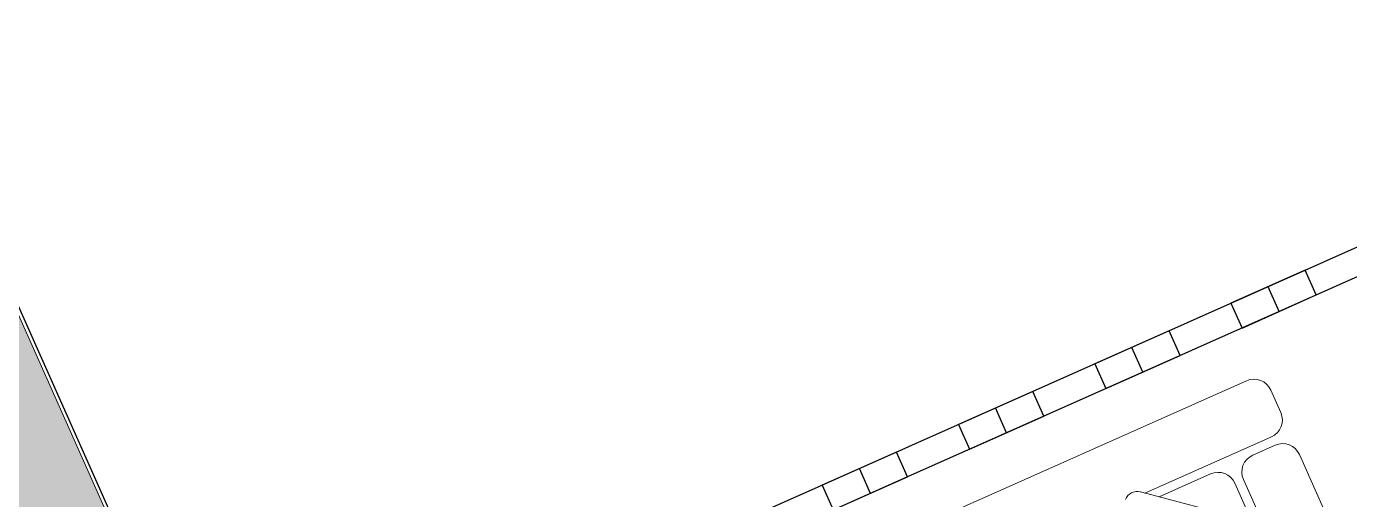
# Model space of a CAD drawing. Header units: inches. Extents: x -422522 to 22891, y -2973 to 414515.
# Drawn here: x 7478.1 to 7727.2, y 10407.8 to 10496.9 of the extents above; entities that cross this region are included whole.
import ezdxf

# ---------------------------------------------------------------- set-up
doc = ezdxf.new("R2010")
doc.units = ezdxf.units.IN
doc.header["$MEASUREMENT"] = 0
doc.layers.get('0').update_dxf_attribs({"lineweight": 25})
doc.layers.add('ARREDAMENTO', color=8, linetype='Continuous', lineweight=18)

msp = doc.modelspace()

# ---------------------------------------------------------------- hatches: boundary and pattern name
h = msp.add_hatch(color=256)
h.dxf.hatch_style = 1
h.paths.add_polyline_path([(7452.52, 10496.65), (7425.7, 10484.71), (7472.6, 10379.38), (7490.69, 10387.43), (7490.69, 10387.43), (7481.92, 10383.53), (7482.93, 10381.24), (7485.45, 10382.36), (7485.45, 10382.36), (7487.27, 10383.18), (7491.7, 10385.15), (7490.69, 10387.43), (7481.92, 10383.53), (7481.92, 10383.53), (7490.69, 10387.43), (7499.46, 10391.34)])

# ---------------------------------------------------------------- linework, layer by layer
at = {"lineweight": 18}
msp.add_line((7620.76, 10119.26), (7452.39, 10496.94), dxfattribs=at)
msp.add_line((7620.76, 10119.26), (7452.39, 10496.94), dxfattribs=at)
for p, q in [((7772.24, 10469.21), (7643.98, 10412.11)), ((7713.94, 10443.26), (7711.87, 10447.92)), ((7688.29, 10431.84), (7686.21, 10436.5)), ((7662.64, 10420.41), (7660.56, 10425.08)), ((7643.98, 10412.11), (7515.73, 10355.01)), ((7636.99, 10408.99), (7634.91, 10413.66))]:
    msp.add_line(p, q)
for points in [[(7425.7, 10484.71), (7453.11, 10496.91), (7500, 10391.58), (7472.6, 10379.38)], [(7706.95, 10440.14), (7720.94, 10446.37), (7718.86, 10451.04), (7704.87, 10444.81)], [(7681.29, 10428.72), (7695.29, 10434.95), (7693.21, 10439.61), (7679.22, 10433.38)], [(7655.64, 10417.3), (7669.63, 10423.53), (7667.56, 10428.19), (7653.56, 10421.96)], [(7629.99, 10405.88), (7643.98, 10412.11), (7641.91, 10416.77), (7627.92, 10410.54)]]:
    msp.add_lwpolyline(points, close=True)
msp.add_lwpolyline([(7513.65, 10359.67), (7774.83, 10475.95)])
at = {"layer": 'ARREDAMENTO'}
for p, q in [((7707.78, 10430.21), (7596.68, 10380.74)), ((7714.24, 10424.22), (7712.36, 10428.45)), ((7712.48, 10419.64), (7688.68, 10409.05)), ((7713.19, 10418.06), (7708.96, 10416.18)), ((7737.75, 10371.4), (7717.77, 10416.3)), ((7701.04, 10412.65), (7691.35, 10408.34)), ((7710.97, 10403.13), (7707.2, 10411.6)), ((7712.42, 10402.75), (7687.81, 10409.28)), ((7708.82, 10403.7), (7705.62, 10410.89))]:
    msp.add_line(p, q, dxfattribs=at)
for centre, radius, start, end in [((7709.19, 10427.04), 3.47, 24, 114), ((7711.07, 10422.81), 3.47, 294, 24), ((7710.37, 10413.01), 3.47, 114, 204), ((7714.6, 10414.89), 3.47, 24, 114), ((7702.45, 10409.48), 3.47, 24, 114), ((7687.21, 10407.04), 2.31, 75.1451, 160.0734)]:
    msp.add_arc(centre, radius, start, end, dxfattribs=at)

doc.saveas('drawing.dxf')
